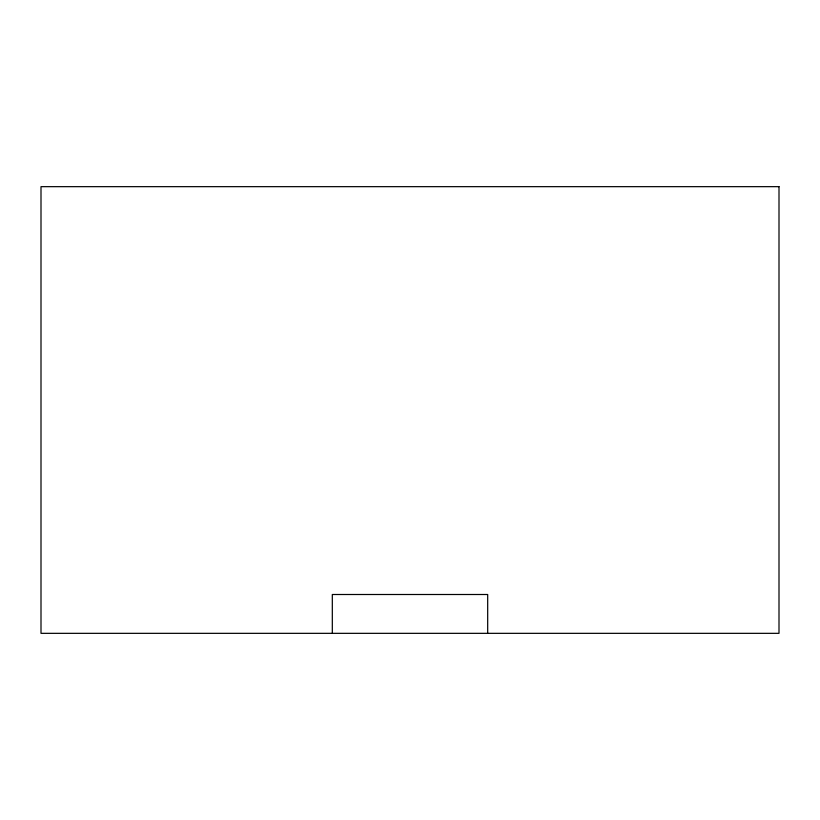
<?xml version="1.0" encoding="UTF-8"?>
<svg xmlns="http://www.w3.org/2000/svg" width="820" height="820" viewBox="0 0 820 820"><rect width="100%" height="100%" fill="white"/><g stroke="black" fill="none" stroke-linecap="round" stroke-linejoin="round"><path stroke-width="1.23" d="M487.685 633.337L487.685 594.5L332.315 594.5L332.315 633.337M779 186.663L41 186.663L41 633.337L779 633.337L779 186.663"/></g></svg>
